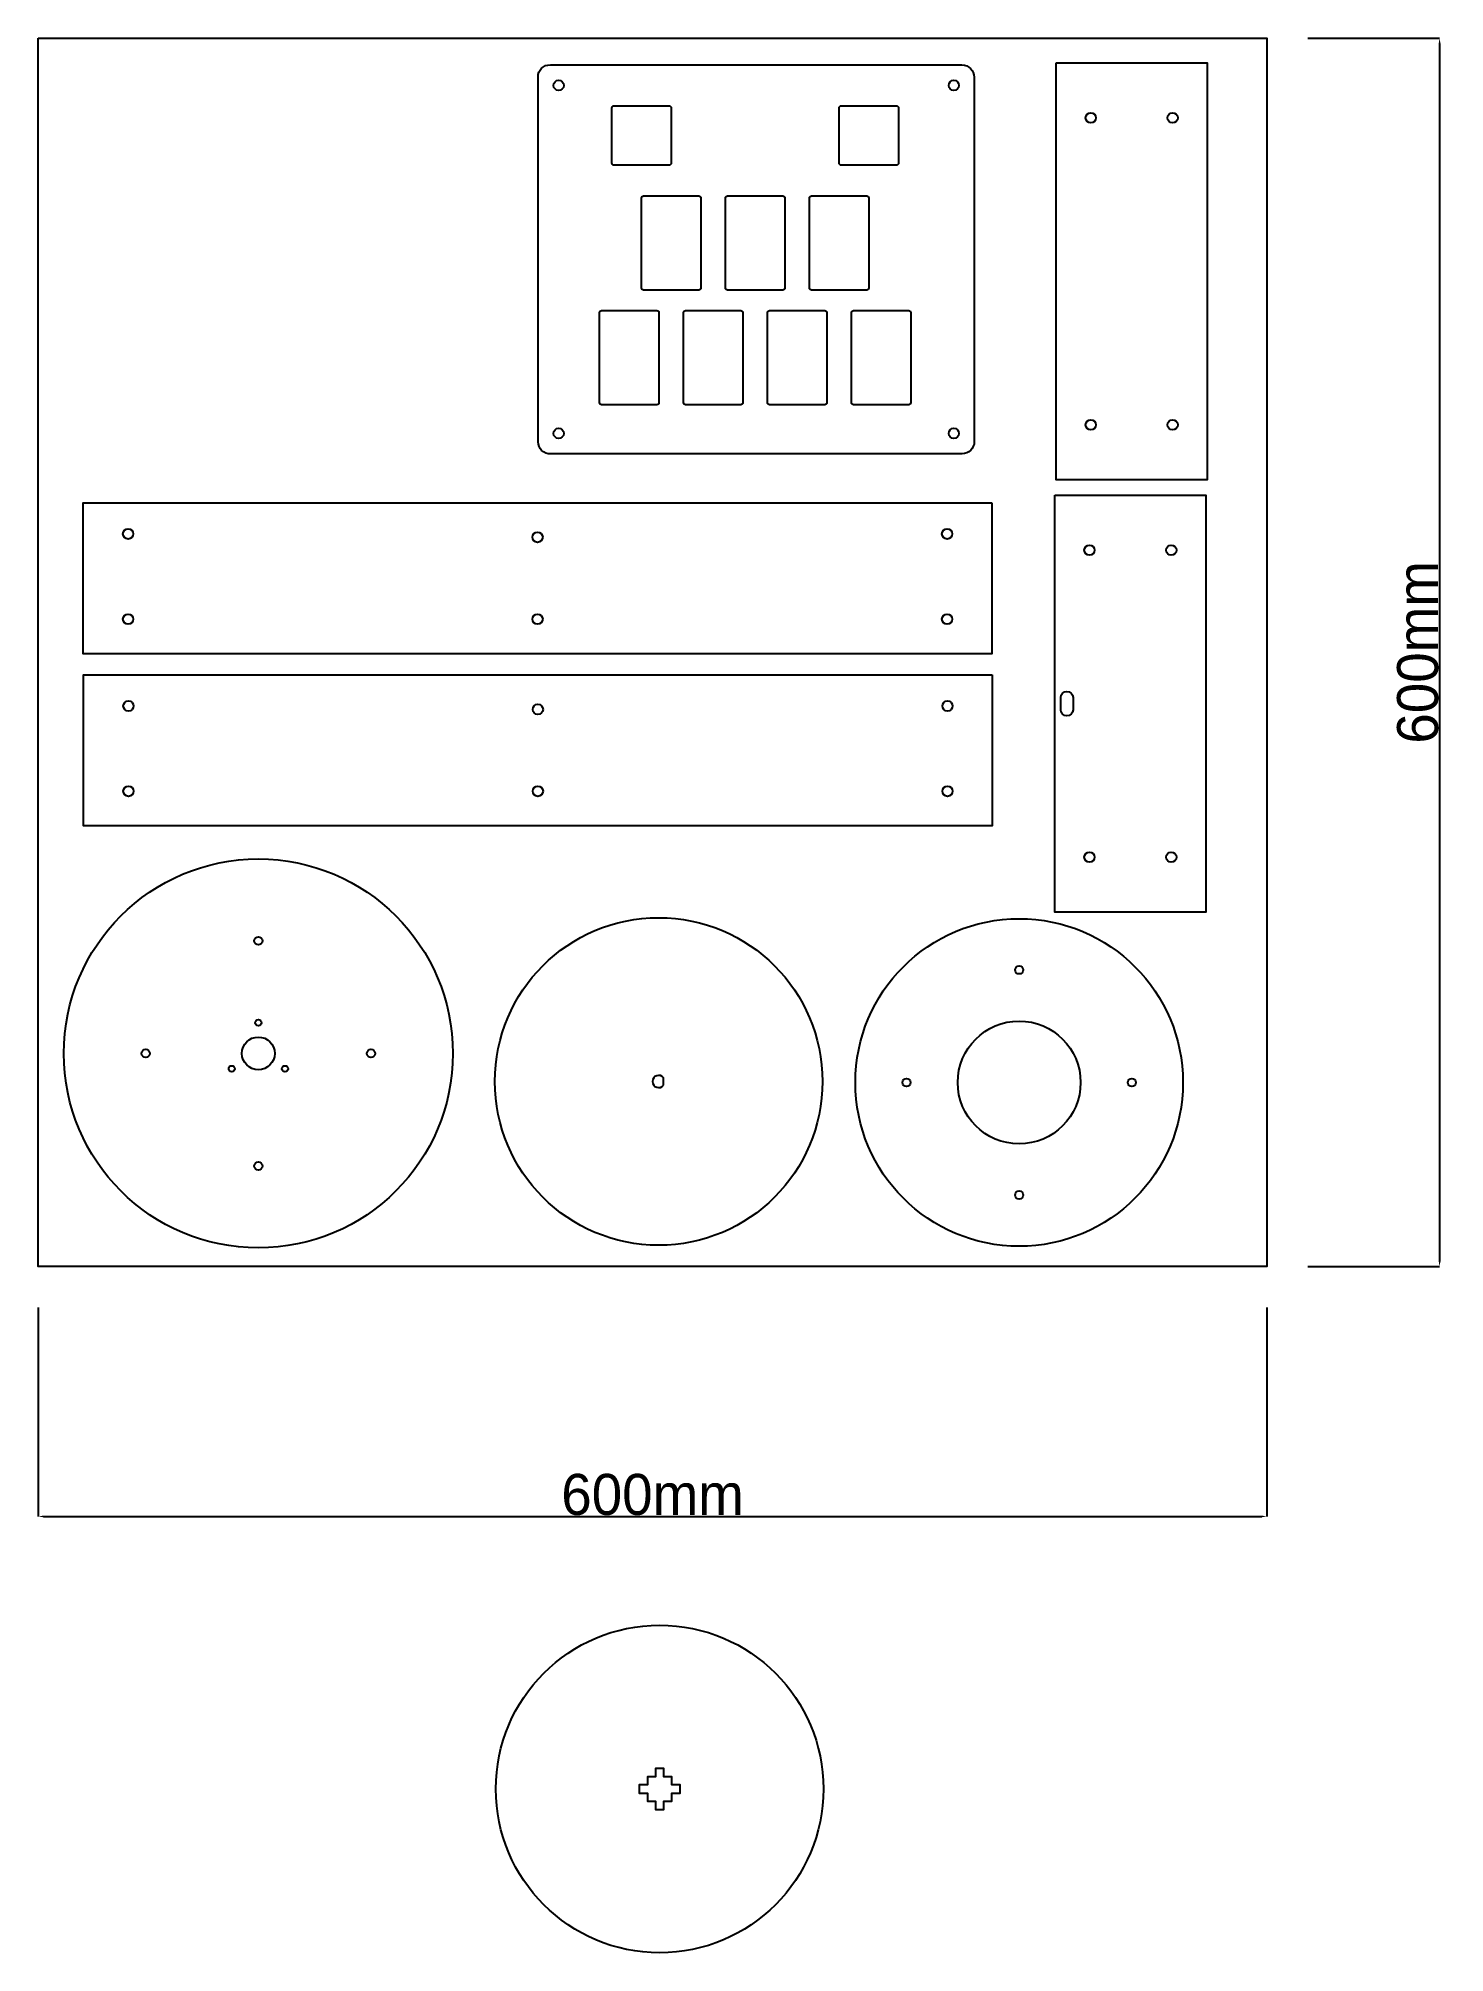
# Model space of a CAD drawing. Header units: millimetres. Extents: x -196 to 491, y -1587 to -652.
import ezdxf

# ---------------------------------------------------------------- set-up
doc = ezdxf.new("R2010")
doc.units = ezdxf.units.MM
for name, color, linetype in [('Corte A (5mm Acr. Transp.) Todo Junto', 210, 'Continuous'), ('Corte B (5mm Acr. Transp.) Todo Junto', 210, 'Continuous'), ('Texto', 10, 'Continuous')]:
    doc.layers.add(name, color=color, linetype=linetype)
doc.dimstyles.new('ISO-25', dxfattribs={"dimtxt": 2.5, "dimasz": 2.5, "dimexe": 1.25, "dimexo": 0.625, "dimtad": 1, "dimtxsty": 'Standard', "dimcen": 2.5, "dimadec": 0, "dimazin": 0, "dimtfac": 1, "dimtmove": 0, "dimatfit": 3, "dimfxl": 1, "dimarcsym": 0})

# ---------------------------------------------------------------- blocks, each defined once
blk = doc.blocks.new('*D1')
at = {"layer": 'Defpoints', "color": 0, "transparency": 16777216}
for p in [(404.02, -651.99), (404.02, -1251.99), (488.4, -1251.99)]:
    blk.add_point(p, dxfattribs=at)
at = {"layer": 'Texto', "color": 0, "lineweight": -2, "transparency": 16777216}
for p, q in [((424.02, -651.99), (488.4, -651.99)), ((488.4, -654.49), (488.4, -1249.49)), ((424.02, -1251.99), (488.4, -1251.99))]:
    blk.add_line(p, q, dxfattribs=at)
at = {"layer": 'Texto', "color": 0, "transparency": 16777216}
for points in [[(487.98, -654.49), (488.82, -654.49), (488.4, -651.99)], [(487.98, -1249.49), (488.82, -1249.49), (488.4, -1251.99)]]:
    blk.add_solid(points, dxfattribs=at)
at = {"layer": 'Texto', "color": 0, "transparency": 16777216, "insert": (477.78, -951.99), "char_height": 20, "attachment_point": 5, "rotation": 90}
blk.add_mtext('600mm', dxfattribs=at)
blk = doc.blocks.new('*D2')
at = {"layer": 'Defpoints', "color": 0, "transparency": 16777216}
for p in [(-195.98, -1251.99), (404.02, -1251.99), (404.02, -1374.1)]:
    blk.add_point(p, dxfattribs=at)
at = {"layer": 'Texto', "color": 0, "lineweight": -2, "transparency": 16777216}
for p, q in [((-195.98, -1271.99), (-195.98, -1374.1)), ((404.02, -1271.99), (404.02, -1374.1)), ((-193.48, -1374.1), (401.52, -1374.1))]:
    blk.add_line(p, q, dxfattribs=at)
at = {"layer": 'Texto', "color": 0, "transparency": 16777216}
for points in [[(-193.48, -1373.68), (-193.48, -1374.52), (-195.98, -1374.1)], [(401.52, -1373.68), (401.52, -1374.52), (404.02, -1374.1)]]:
    blk.add_solid(points, dxfattribs=at)
at = {"layer": 'Texto', "color": 0, "transparency": 16777216, "insert": (104.02, -1363.47), "char_height": 20, "attachment_point": 5}
blk.add_mtext('600mm', dxfattribs=at)

msp = doc.modelspace()

# ---------------------------------------------------------------- linework, layer by layer
at = {"layer": 'Corte A (5mm Acr. Transp.) Todo Junto'}
for points in [[(54.147, -664.99), (255.144, -664.99, -0.4039166), (261.144, -670.99), (261.144, -848.99, -0.4123795), (255.154, -854.99), (54.147, -854.99, -0.4335222), (48.147, -849.07), (48.147, -670.912, -0.4455555)], [(85.142, -684.991), (112.142, -684.991, -0.4142136), (113.142, -685.991), (113.142, -712.991, -0.4142136), (112.142, -713.991), (85.142, -713.991, -0.4142136), (84.142, -712.991), (84.142, -685.991, -0.4142136)], [(196.142, -684.991), (223.142, -684.991, -0.4142136), (224.142, -685.991), (224.142, -712.991, -0.4142136), (223.142, -713.991), (196.142, -713.991, -0.4142136), (195.142, -712.991), (195.142, -685.991, -0.4142136)], [(99.642, -728.991), (126.642, -728.991, -0.4142136), (127.642, -729.991), (127.642, -773.991, -0.4142136), (126.642, -774.991), (99.642, -774.991, -0.4142136), (98.642, -773.991), (98.642, -729.991, -0.4142136)], [(140.642, -728.991), (167.642, -728.991, -0.4142136), (168.642, -729.991), (168.642, -773.991, -0.4142136), (167.642, -774.991), (140.642, -774.991, -0.4142136), (139.642, -773.991), (139.642, -729.991, -0.4142136)], [(181.642, -728.991), (208.642, -728.991, -0.4142136), (209.642, -729.991), (209.642, -773.991, -0.4142136), (208.642, -774.991), (181.642, -774.991, -0.4142136), (180.642, -773.991), (180.642, -729.991, -0.4142136)], [(79.142, -784.991), (106.142, -784.991, -0.4142136), (107.142, -785.991), (107.142, -829.991, -0.4142136), (106.142, -830.991), (79.142, -830.991, -0.4142136), (78.142, -829.991), (78.142, -785.991, -0.4142136)], [(120.142, -784.991), (147.142, -784.991, -0.4142136), (148.142, -785.991), (148.142, -829.991, -0.4142136), (147.142, -830.991), (120.142, -830.991, -0.4142136), (119.142, -829.991), (119.142, -785.991, -0.4142136)], [(161.142, -784.991), (188.142, -784.991, -0.4142136), (189.142, -785.991), (189.142, -829.991, -0.4142136), (188.142, -830.991), (161.142, -830.991, -0.4142136), (160.142, -829.991), (160.142, -785.991, -0.4142136)], [(202.142, -784.991), (229.142, -784.991, -0.4142136), (230.142, -785.991), (230.142, -829.991, -0.4142136), (229.142, -830.991), (202.142, -830.991, -0.4142136), (201.142, -829.991), (201.142, -785.991, -0.4142136)]]:
    msp.add_lwpolyline(points, format="xyb", close=True, dxfattribs=at)
msp.add_lwpolyline([(109.381, -1163.446), (109.381, -1159.785, 2.9373794), (109.381, -1163.446, -0.4246336)], format="xyb", dxfattribs=at)
for centre, radius in [((58.147, -674.99), 2.5), ((251.144, -674.99), 2.5), ((58.147, -844.99), 2.5), ((251.144, -844.99), 2.5), ((-88.509, -1147.906), 95), ((-88.509, -1092.906), 2), ((283.068, -1107.105), 2), ((-88.509, -1132.906), 1.5), ((-88.509, -1147.906), 8), ((283.068, -1162.105), 30), ((-143.509, -1147.906), 2), ((-33.509, -1147.906), 2), ((-101.499, -1155.406), 1.5), ((-75.518, -1155.406), 1.5), ((228.068, -1162.105), 2), ((338.068, -1162.105), 2), ((-88.509, -1202.906), 2), ((283.068, -1217.105), 2)]:
    msp.add_circle(centre, radius, dxfattribs=at)
at = {"layer": 'Corte B (5mm Acr. Transp.) Todo Junto'}
for points in [[(301.127, -663.932), (374.927, -663.932), (374.927, -867.732), (301.127, -867.732)], [(269.775, -878.863), (269.775, -952.663), (-174.025, -952.663), (-174.025, -878.863)], [(300.483, -875.155), (374.283, -875.155), (374.283, -1078.955), (300.483, -1078.955)], [(269.947, -962.92), (269.947, -1036.72), (-173.853, -1036.72), (-173.853, -962.92)]]:
    msp.add_lwpolyline(points, close=True, dxfattribs=at)
msp.add_lwpolyline([(303.383, -974.055, -1), (309.383, -974.055), (309.383, -980.055, -1), (303.383, -980.055)], format="xyb", close=True, dxfattribs=at)
for points in [[(107.476, -1497.231), (105.476, -1497.231), (105.476, -1501.231), (101.476, -1501.231), (101.476, -1505.231), (97.476, -1505.231), (97.476, -1507.231), (97.476, -1509.231), (101.476, -1509.231), (101.476, -1513.231), (105.476, -1513.231), (105.476, -1517.231), (107.476, -1517.231)], [(107.476, -1517.231), (109.476, -1517.231), (109.476, -1513.231), (113.476, -1513.231), (113.476, -1509.231), (117.476, -1509.231), (117.476, -1507.231), (117.476, -1505.231), (113.476, -1505.231), (113.476, -1501.231), (109.476, -1501.231), (109.476, -1497.231), (107.476, -1497.231)]]:
    msp.add_lwpolyline(points, dxfattribs=at)
for centre, radius in [((318.027, -690.832), 2.5), ((358.027, -690.832), 2.5), ((318.027, -840.832), 2.5), ((358.027, -840.832), 2.5), ((-152.125, -894.126), 2.5), ((47.875, -895.763), 2.5), ((247.875, -894.126), 2.5), ((317.383, -902.055), 2.5), ((357.383, -902.055), 2.5), ((-152.125, -935.763), 2.5), ((47.875, -935.763), 2.5), ((247.875, -935.763), 2.5), ((-151.953, -978.183), 2.5), ((48.047, -979.82), 2.5), ((248.047, -978.183), 2.5), ((-151.953, -1019.82), 2.5), ((48.047, -1019.82), 2.5), ((248.047, -1019.82), 2.5), ((317.383, -1052.055), 2.5), ((357.383, -1052.055), 2.5), ((107.004, -1161.615), 80), ((283.068, -1162.105), 80), ((107.476, -1507.231), 80)]:
    msp.add_circle(centre, radius, dxfattribs=at)
at = {"layer": 'Texto'}
msp.add_lwpolyline([(-195.977, -651.993), (404.023, -651.993), (404.023, -1251.993), (-195.977, -1251.993)], close=True, dxfattribs=at)

# ---------------------------------------------------------------- dimensions: what is measured, and where the dimension line sits
dim = msp.add_linear_dim(base=(488.4, -1251.993), p1=(404.023, -651.993), p2=(404.023, -1251.993), angle=90, dimstyle='ISO-25', override={"dimtxt": 20, "dimexe": 0, "dimexo": 20, "dimpost": 'mm'}, dxfattribs=at)
dim.commit()
dim.dimension.update_dxf_attribs({"geometry": '*D1', "text_midpoint": (477.775, -951.993)})
dim = msp.add_linear_dim(base=(404.023, -1374.099), p1=(-195.977, -1251.993), p2=(404.023, -1251.993), dimstyle='ISO-25', override={"dimtxt": 20, "dimexe": 0, "dimexo": 20, "dimpost": 'mm'}, dxfattribs=at)
dim.commit()
dim.dimension.update_dxf_attribs({"geometry": '*D2', "text_midpoint": (104.023, -1363.474)})

doc.saveas('drawing.dxf')
